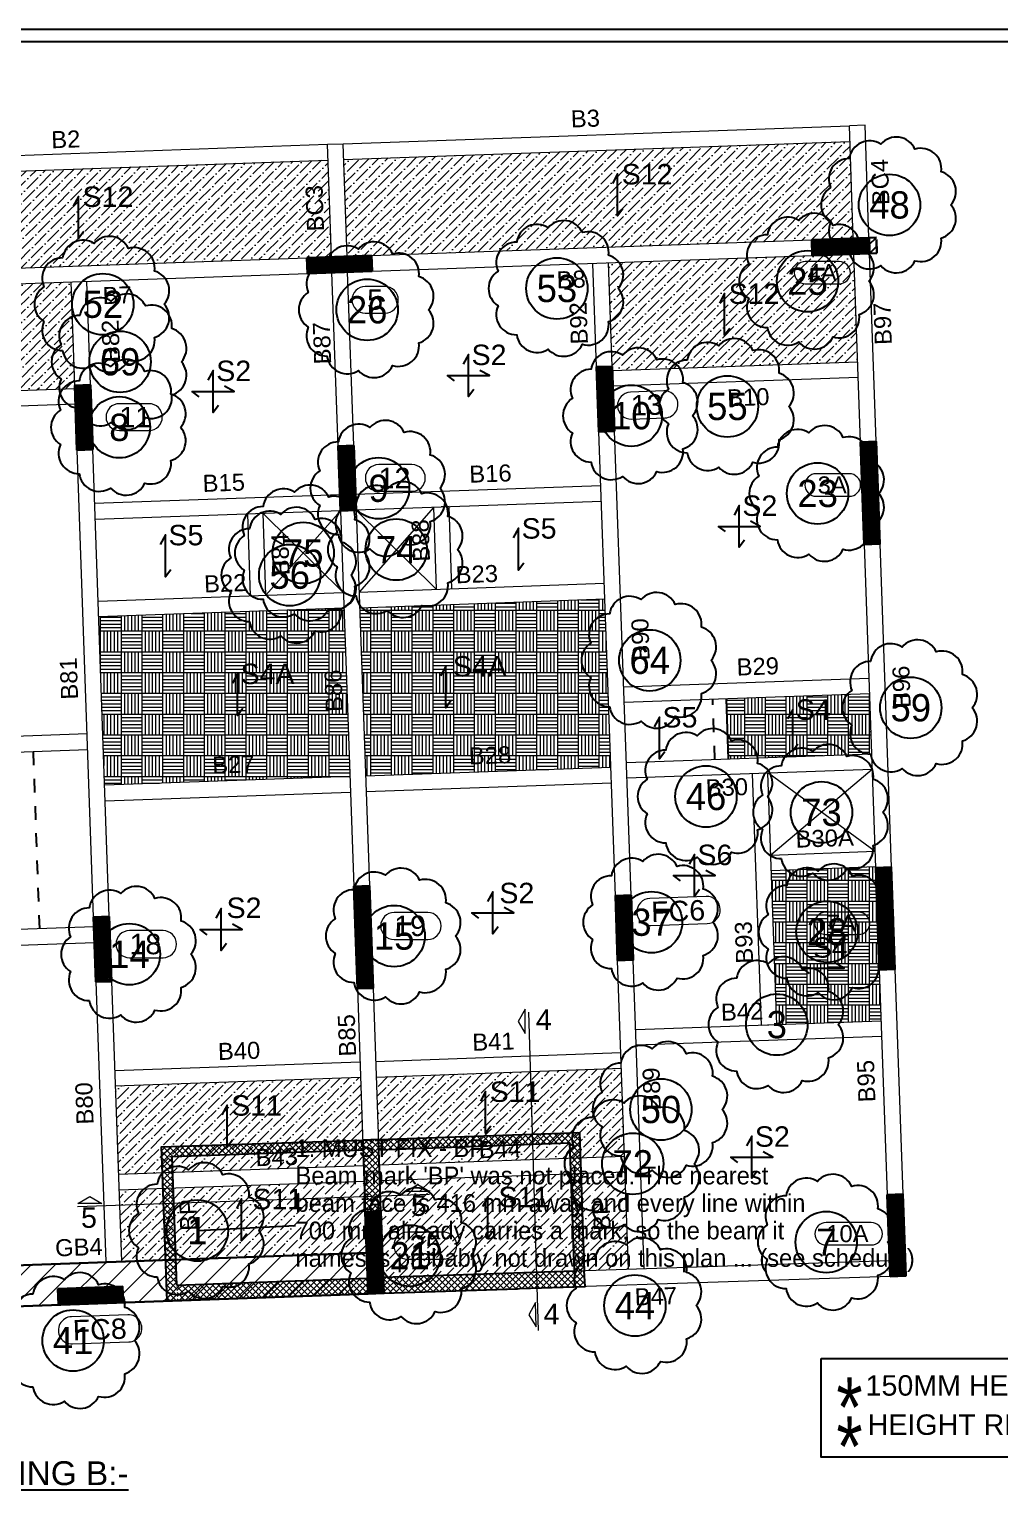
# Model space of a CAD drawing. Header units: millimetres. Extents: x 35733 to 152955, y -166738 to 54280.
# Drawn here: x 76376 to 90606, y 32048 to 53631 of the extents above; entities that cross this region are included whole.
import ezdxf
from ezdxf.enums import TextEntityAlignment as Align

# ---------------------------------------------------------------- set-up
doc = ezdxf.new("R2010")
doc.units = ezdxf.units.MM
doc.header["$LTSCALE"] = 100
doc.linetypes.add('Hidden', pattern=[4, 2, -2])
for name, color, linetype in [('00_AUDMOL COMMENT', 2, 'Continuous'), ('S-QUERY-BLOCKER', 1, 'Continuous'), ('S-QUERY-NOTE', 4, 'Continuous'), ('S-QUERY-TEXT', 7, 'Continuous'), ('S-QUERY-WARNING', 30, 'Continuous'), ('SHEET', 7, 'Continuous')]:
    doc.layers.add(name, color=color, linetype=linetype)
for name, color, linetype, lineweight in [('BEAM', 191, 'Continuous', 20), ('BEAM NO (H)', 121, 'Continuous', 20), ('BEAM NO (V)', 121, 'Continuous', 20), ('COL HATCH', 67, 'Continuous', 25), ('colno', 11, 'Continuous', 15), ('COLUMN', 84, 'Continuous', 30), ('GIRDER BEAM', 4, 'Continuous', 30), ('HATCH LIGHT_MOFA', 253, 'Continuous', 0), ('HATCH_LIGHT_MOFA', 251, 'Continuous', 0), ('LINE- 1', 7, 'Continuous', 25), ('MAIN TEXT', 6, 'Continuous', 25), ('RC PARDI HATCH', 8, 'Continuous', 13), ('sec', 2, 'Continuous', 13), ('SLAB', 1, 'Continuous', 25), ('SLAB MARK', 241, 'Continuous', 25), ('SLAB NO', 52, 'Continuous', 25), ('void', 45, 'Continuous', 18)]:
    doc.layers.add(name, color=color, linetype=linetype, lineweight=lineweight)
doc.styles.add('AIRAL', font='arial.ttf')
doc.styles.add('ARIAL', font='arial.ttf')
pattern_1 = [(45, (2326665.19, -1813850.84), (50.5139407, 185.2177825), [238.125, -47.625, 0, -47.625])]
pattern_2 = [(44.6854249, (2573225.71, 219193.704), (-10.04716808, 10.15810365), [])]
pattern_3 = [(45, (-6.185, 136.05), (-44.90128, 44.90128), []), (135, (-6.185, 136.05), (-44.90128, -44.90128), [])]

# ---------------------------------------------------------------- blocks, each defined once
blk = doc.blocks.new('222')
at = {"layer": 'COL HATCH', "lineweight": 0}
h = blk.add_hatch(dxfattribs=at)
h.set_pattern_fill('ANSI31', color=256, scale=4.5, angle=359.6854)
h.set_pattern_definition(pattern_2)
h.paths.add_polyline_path([(3278736, 374652), (3278744, 374422), (3279584, 374452), (3279576, 374682)])
h = blk.add_hatch(dxfattribs=at)
h.set_pattern_fill('ANSI31', color=256, scale=4.5, angle=359.6854)
h.set_pattern_definition(pattern_2)
h.paths.add_polyline_path([(3271331, 374387), (3272280, 374420), (3272288, 374190), (3271339, 374157)])
h = blk.add_hatch(dxfattribs=at)
h.set_pattern_fill('ANSI31', color=256, scale=4.5, angle=359.6854)
h.set_pattern_definition(pattern_2)
h.paths.add_polyline_path([(3275811, 372794), (3275844, 371845), (3275614, 371836), (3275581, 372786)])
h = blk.add_hatch(dxfattribs=at)
h.set_pattern_fill('ANSI31', color=256, scale=4.5, angle=359.6854)
h.set_pattern_definition(pattern_2)
h.paths.add_polyline_path([(3268155, 372522), (3268189, 371573), (3267959, 371565), (3267926, 372514)])
h = blk.add_hatch(dxfattribs=at)
h.set_pattern_fill('ANSI31', color=256, scale=4.5, angle=359.6854)
h.set_pattern_definition(pattern_2)
h.paths.add_polyline_path([(3279505, 370183), (3279735, 370191), (3279682, 371690), (3279452, 371682)])
h = blk.add_hatch(dxfattribs=at)
h.set_pattern_fill('ANSI31', color=256, scale=4.5, angle=359.6854)
h.set_pattern_definition(pattern_2)
h.paths.add_polyline_path([(3272019, 371633), (3272053, 370684), (3271823, 370675), (3271789, 371625)])
h = blk.add_hatch(dxfattribs=at)
h.set_pattern_fill('ANSI31', color=256, scale=4.5, angle=359.6854)
h.set_pattern_definition(pattern_2)
h.paths.add_polyline_path([(3279727, 363941), (3279957, 363949), (3279903, 365448), (3279674, 365440)])
h = blk.add_hatch(dxfattribs=at)
h.set_pattern_fill('ANSI31', color=256, scale=4.5, angle=359.6854)
h.set_pattern_definition(pattern_2)
h.paths.add_polyline_path([(3272072, 363666), (3272302, 363674), (3272248, 365173), (3272019, 365165)])
h = blk.add_hatch(dxfattribs=at)
h.set_pattern_fill('ANSI31', color=256, scale=4.5, angle=359.6854)
h.set_pattern_definition(pattern_2)
h.paths.add_polyline_path([(3268432, 364722), (3268466, 363772), (3268236, 363764), (3268202, 364714)])
h = blk.add_hatch(dxfattribs=at)
h.set_pattern_fill('ANSI31', color=256, scale=4.5, angle=359.6854)
h.set_pattern_definition(pattern_2)
h.paths.add_polyline_path([(3279886, 359443), (3280116, 359452), (3280074, 360651), (3279844, 360643)])
h = blk.add_hatch(dxfattribs=at)
h.set_pattern_fill('ANSI31', color=256, scale=4.5, angle=359.6854)
h.set_pattern_definition(pattern_2)
h.paths.add_polyline_path([(3272188, 360388), (3272418, 360396), (3272460, 359197), (3272231, 359189)])
at = {"layer": 'COLUMN'}
for p, q in [((3271331, 374387, 0), (3272280, 374420, 0)), ((3271339, 374157, 0), (3271331, 374387, 0)), ((3272280, 374420, 0), (3272288, 374190, 0)), ((3272288, 374190, 0), (3271339, 374157, 0)), ((3275581, 372786, 0), (3275811, 372794, 0)), ((3275614, 371836, 0), (3275581, 372786, 0)), ((3275811, 372794, 0), (3275844, 371845, 0)), ((3267926, 372514, 0), (3268155, 372522, 0)), ((3267959, 371565, 0), (3267926, 372514, 0)), ((3268155, 372522, 0), (3268189, 371573, 0)), ((3275844, 371845, 0), (3275614, 371836, 0)), ((3268189, 371573, 0), (3267959, 371565, 0))]:
    blk.add_line(p, q, dxfattribs=at)
for points, elevation in [([(3278736, 374652), (3278744, 374422), (3279584, 374452), (3279576, 374682)], -11196), ([(3279505, 370183), (3279735, 370191), (3279682, 371690), (3279452, 371682)], -11196), ([(3272019, 371633), (3272053, 370684), (3271823, 370675), (3271789, 371625)], 0), ([(3279727, 363941), (3279957, 363949), (3279903, 365448), (3279674, 365440)], -11196), ([(3272072, 363666), (3272302, 363674), (3272248, 365173), (3272019, 365165)], 0), ([(3268432, 364722), (3268466, 363772), (3268236, 363764), (3268202, 364714)], 0), ([(3279886, 359443), (3280116, 359452), (3280074, 360651), (3279844, 360643)], -11196), ([(3272188, 360388), (3272418, 360396), (3272460, 359197), (3272231, 359189)], 0)]:
    blk.add_lwpolyline(points, close=True, dxfattribs=dict(at, elevation=elevation))
blk = doc.blocks.new('888')
at = {"layer": 'COL HATCH'}
h = blk.add_hatch(dxfattribs=at)
h.set_pattern_fill('ANSI31', color=256, scale=120)
h.set_pattern_definition([(45, (386470.814, 98452.008), (-10.60660172, 10.60660172), [])])
h.paths.add_polyline_path([(3276086, 365037), (3276119, 364088), (3275889, 364080), (3275856, 365029)])
h = blk.add_hatch(dxfattribs=at)
h.set_pattern_fill('ANSI31', color=256, scale=120)
h.set_pattern_definition([(45, (392199.576, 88934.687), (-10.60660172, 10.60660172), [])])
h.paths.add_polyline_path([(3267678, 359261), (3268627, 359295), (3268635, 359065), (3267686, 359031)])
at = {"layer": 'COLUMN', "color": 2, "elevation": -11196}
blk.add_lwpolyline([(3276086, 365037), (3276119, 364088), (3275889, 364080), (3275856, 365029)], close=True, dxfattribs=at)
at = {"layer": 'COLUMN', "color": 2}
blk.add_lwpolyline([(3267678, 359261), (3268627, 359295), (3268635, 359065), (3267686, 359031)], close=True, dxfattribs=at)
blk.add_lwpolyline([(3267678, 359261), (3268627, 359295), (3268635, 359065), (3267686, 359031)], close=True, dxfattribs=at)
blk = doc.blocks.new('22')
at = {"layer": 'COL HATCH', "ltscale": 0.001}
h = blk.add_hatch(dxfattribs=at)
h.set_pattern_fill('ANSI31', color=99, scale=30, style=0)
h.set_pattern_definition([(45, (363660.48, 226028.7), (-67.351921, 67.351921), [])])
h.paths.add_polyline_path([(3279685, 374686), (3279576, 374682), (3279584, 374452), (3279693, 374456)])
at = {"layer": 'COLUMN', "linetype": 'Hidden', "elevation": -11196}
blk.add_lwpolyline([(3279685, 374686), (3279576, 374682), (3279584, 374452), (3279693, 374456)], close=True, dxfattribs=at)

msp = doc.modelspace()

# ---------------------------------------------------------------- hatches: boundary and pattern name
h = msp.add_hatch()
h.set_pattern_fill('ANSI31', color=256)
h.paths.add_polyline_path([(79642.8, 36924.2), (79627.8, 37345.8), (80373.5, 37372.3), (80388.5, 36950.6)], flags=9)
h = msp.add_hatch()
h.set_pattern_fill('ANSI31', color=256, style=0)
h.paths.add_polyline_path([(79642.8, 36924.2), (79627.8, 37345.8), (80373.5, 37372.3), (80388.5, 36950.6)], flags=9)
h = msp.add_hatch()
h.set_pattern_fill('ANSI31', color=256, style=0)
h.paths.add_polyline_path([(79642.8, 36924.2), (79627.8, 37345.8), (80373.5, 37372.3), (80388.5, 36950.6)], flags=9)
h = msp.add_hatch()
h.set_pattern_fill('ANSI31', color=256)
h.paths.add_polyline_path([(82915.3, 36983.9), (82900.6, 37400.3), (83645.3, 37426.8), (83660, 37010.3)], flags=9)
h = msp.add_hatch()
h.set_pattern_fill('ANSI31', color=256, style=0)
h.paths.add_polyline_path([(82915.3, 36983.9), (82900.6, 37400.3), (83645.3, 37426.8), (83660, 37010.3)], flags=9)
h = msp.add_hatch()
h.set_pattern_fill('ANSI31', color=256, style=0)
h.paths.add_polyline_path([(82915.3, 36983.9), (82900.6, 37400.3), (83645.3, 37426.8), (83660, 37010.3)], flags=9)
at = {"layer": 'GIRDER BEAM', "lineweight": 20}
h = msp.add_hatch(dxfattribs=at)
h.set_pattern_fill('ANSI31', color=150, scale=2000)
h.set_pattern_definition([(45, (-336088.97, 278148.03), (-176.7767, 176.7767), [])])
h.paths.add_polyline_path([(73899.3, 35409.5), (81324.3, 35681.4), (81345.5, 35081.7), (73920.2, 34818.2)])
at = {"layer": 'HATCH LIGHT_MOFA'}
h = msp.add_hatch(dxfattribs=at)
h.set_pattern_fill('ANSI36', color=256, scale=30)
h.set_pattern_definition(pattern_1)
h.paths.add_polyline_path([(88410.3, 51986.7), (80985.9, 51723.3), (81036.4, 50304.2), (88460.6, 50567.6)])
h = msp.add_hatch(dxfattribs=at)
h.set_pattern_fill('ANSI36', color=256, scale=30)
h.set_pattern_definition(pattern_1)
h.paths.add_polyline_path([(80754, 51715.1), (73330.7, 51451.8), (73381.2, 50032.7), (80804.5, 50296)])
h = msp.add_hatch(dxfattribs=at)
h.set_pattern_fill('ANSI36', color=256, scale=30)
h.set_pattern_definition(pattern_1)
h.paths.add_polyline_path([(84871.6, 50206.1), (88469, 50337.1), (88525, 48753.5), (84927, 48632.8)])
h = msp.add_hatch(dxfattribs=at)
h.set_pattern_fill('ANSI36', color=256, scale=30)
h.set_pattern_definition(pattern_1)
h.paths.add_polyline_path([(73389.4, 49798.4), (76986.6, 49926.4), (77041.7, 48361.4), (73445.6, 48233.8)])
h = msp.add_hatch(dxfattribs=at)
h.set_pattern_fill('ANSI36', color=256, scale=30)
h.set_pattern_definition(pattern_1)
h.paths.add_polyline_path([(81231.6, 38253.5), (77636, 38126), (77683.5, 36834.5), (81282.2, 36966.3)])
h.paths.add_polyline_path([(85060.5, 38389.9), (81462.9, 38262.1), (81508.5, 36976.2), (85106.1, 37095.7)])
h = msp.add_hatch(dxfattribs=at)
h.set_pattern_fill('ANSI36', color=256, scale=30)
h.set_pattern_definition(pattern_1)
h.paths.add_polyline_path([(77690.9, 36604.6), (81286.8, 36731.7), (81324.3, 35681.4), (77728.4, 35562.4)])
h = msp.add_hatch(dxfattribs=at)
h.set_pattern_fill('ANSI36', color=256, scale=30)
h.set_pattern_definition(pattern_1)
edge = h.paths.add_edge_path()
edge.add_line((81516.7, 36745.8), (81564, 35319.6))
edge.add_line((81564, 35319.6), (85165, 35447.6))
edge.add_line((85165, 35447.6), (85112.9, 36870))
edge.add_line((85112.9, 36870), (81516.8, 36742.3))
at = {"layer": 'HATCH_LIGHT_MOFA'}
h = msp.add_hatch(dxfattribs=at)
h.set_pattern_fill('AR-PARQ1', color=256)
h.paths.add_polyline_path([(80988.2, 45139.3), (77392.9, 45011.7), (77480.5, 42542.1), (81075.9, 42669.8)])
h = msp.add_hatch(dxfattribs=at)
h.set_pattern_fill('AR-PARQ1', color=256)
h.paths.add_polyline_path([(84816.3, 45275.5), (81221.1, 45147.9), (81308.7, 42678.4), (84904.1, 42806.1)])
h = msp.add_hatch(dxfattribs=at)
h.set_pattern_fill('AR-PARQ1', color=256)
h.paths.add_polyline_path([(88697.8, 43881.8), (86598.5, 43807.3), (86629.7, 42927.8), (88729, 43002.4)])
h = msp.add_hatch(dxfattribs=at)
h.set_pattern_fill('AR-PARQ1', color=256)
h.paths.add_polyline_path([(88787.8, 41343.4), (87258.8, 41289.1), (87338.9, 39030.6), (88867.9, 39084.8)])
at = {"layer": 'RC PARDI HATCH'}
h = msp.add_hatch(dxfattribs=at)
h.set_pattern_fill('ANSI37', color=256, scale=600)
h.paths.add_polyline_path([(79276.3, 37274), (78314, 37239.9), (78327.5, 36859.6), (78477.4, 36864.9), (78469.2, 37095.3), (81270.6, 37194.6), (81265.3, 37344.6), (79306.7, 37275.1), (79276.3, 37234.5)])
h = msp.add_hatch(dxfattribs=at)
h.set_pattern_fill('ANSI37', color=256, scale=600)
h.paths.add_polyline_path([(81265.3, 37344.6), (79306.7, 37275.1), (79276.3, 37234.5), (79276.3, 37274), (78314, 37239.9), (78327.5, 36859.6), (78477.4, 36864.9), (78469.2, 37095.3), (81270.6, 37194.6)])
h = msp.add_hatch(dxfattribs=at)
h.set_pattern_fill('ANSI37', color=256, scale=20)
h.paths.add_polyline_path([(81265.5, 37337.9), (79306.7, 37275.1), (79276.3, 37234.5), (79276.3, 37274), (78314, 37239.9), (78327.5, 36859.6), (78477.4, 36864.9), (78469.2, 37095.3), (81270.6, 37194.6)])
h = msp.add_hatch(dxfattribs=at)
h.set_pattern_fill('ANSI37', color=256, scale=20)
h.paths.add_polyline_path([(81265.5, 37337.9), (81302.8, 36281), (81532.9, 36289.1), (81495.4, 37346)])
h = msp.add_hatch(dxfattribs=at)
h.set_pattern_fill('ANSI37', color=256, scale=20)
h.paths.add_polyline_path([(83750.8, 37426), (81495.4, 37346), (81495.4, 37346), (81500.7, 37196.1), (81500.7, 37196.1), (83755.4, 37276.1)])
h = msp.add_hatch(dxfattribs=at)
h.set_pattern_fill('ANSI37', color=256, scale=20)
h.paths.add_polyline_path([(83750.8, 37426), (81495.4, 37346), (81495.4, 37346), (81500.7, 37196.1), (81500.7, 37196.1), (83755.4, 37276.1)])
h = msp.add_hatch(dxfattribs=at)
h.set_pattern_fill('ANSI37', color=256, scale=20)
h.paths.add_polyline_path([(83750.8, 37426), (81495.4, 37346), (81495.4, 37346), (81500.7, 37196.1), (81500.7, 37196.1), (83755.4, 37276.1)])
h = msp.add_hatch(dxfattribs=at)
h.set_pattern_fill('ANSI37', color=256, scale=20)
h.paths.add_polyline_path([(84456.3, 37076.8), (84443.2, 37450.6), (83750.8, 37426), (83755.4, 37276.1), (84298.5, 37295.4), (84306.4, 37071.4)])
h = msp.add_hatch(dxfattribs=at)
h.set_pattern_fill('ANSI37', color=256, scale=20)
h.paths.add_polyline_path([(84456.3, 37076.8), (84306.4, 37071.4), (84314.4, 36841.6), (84464.3, 36846.9)])
h = msp.add_hatch(dxfattribs=at)
h.set_pattern_fill('ANSI37', color=256, scale=20)
h.paths.add_polyline_path([(78477.4, 36864.9), (78327.5, 36859.6), (78335.7, 36627.4), (78485.6, 36632.7)])
h = msp.add_hatch(dxfattribs=at)
h.set_pattern_fill('ANSI37', color=256, scale=20)
h.paths.add_polyline_path([(84364.5, 35412.7), (84514.4, 35417.6), (84464.3, 36846.9), (84314.4, 36841.6), (84364.5, 35412.7)])
h = msp.add_hatch(dxfattribs=at)
h.set_pattern_fill('ANSI37', color=256, scale=20)
h.paths.add_polyline_path([(78485.6, 36632.7), (78335.7, 36627.4), (78343.6, 36405.5), (78493.5, 36410.9)])
h = msp.add_hatch(dxfattribs=at)
h.set_pattern_fill('ANSI37', color=256, scale=20)
h.paths.add_polyline_path([(78395.3, 34987.1), (78545.2, 34992.8), (78493.5, 36410.9), (78343.6, 36405.5)])
h = msp.add_hatch(dxfattribs=at)
h.set_pattern_fill('ANSI37', color=256, scale=20)
h.set_pattern_definition(pattern_3)
h.paths.add_polyline_path([(81575.2, 35089.9), (83533.8, 35156.6), (83564.4, 35197.2), (83564.3, 35157.7), (84524.9, 35194), (84525.5, 35193.9), (84525.5, 35189.7), (84514.4, 35415.9), (81564.5, 35319.6)])
h = msp.add_hatch(dxfattribs=at)
h.set_pattern_fill('ANSI37', color=256, scale=20)
h.set_pattern_definition(pattern_3)
h.paths.add_polyline_path([(81345.6, 35081.7), (79387.2, 35009.9), (79353.9, 35048.2), (79356.7, 35008.8), (78395.9, 34977.1), (78395.4, 34976.9), (78543.8, 34982.4), (78538.9, 35208.9), (81340.1, 35311.6)])

# ---------------------------------------------------------------- linework, layer by layer
at = {"color": 5}
msp.add_lwpolyline([(123434.4, 0), (123434.4, 53630.7), (47323, 53630.7), (47323, 0)], close=True, dxfattribs=at)
at = {"color": 6}
msp.add_lwpolyline([(123254.4, 180), (123254.4, 53450.8), (47503, 53450.8), (47503, 180)], close=True, dxfattribs=at)
at = {"layer": '00_AUDMOL COMMENT'}
for points, elevation in [([(78395.6, 34977), (78314, 37239.9), (81265.5, 37337.9)], -5360.4), ([(81265.5, 37337.9), (81302.8, 36281), (81532.9, 36289.1), (81495.4, 37346), (81265.5, 37337.9)], -5360.4), ([(81495.4, 37346), (84443.2, 37450.6), (84514.4, 35417.6)], -5360.4), ([(78538.4, 35208.8), (78469.2, 37095.3), (81270.6, 37194.6)], -5360.4), ([(81500.7, 37196.1), (84298.5, 37295.4), (84364.5, 35412.4)], -5360.4), ([(84366.4, 35415.1), (81564.5, 35319.6), (81575.2, 35089.9), (83533.8, 35156.6), (83564.3, 35157.7), (83564.3, 35157.7), (84525.5, 35187.9), (84514.4, 35417.6)], 5835.6), ([(78538.4, 35208.8), (81340.1, 35311.6), (81345.6, 35081.7), (79387.2, 35009.9), (79356.7, 35008.8), (79356.7, 35008.8), (78395.6, 34977), (78395.3, 34987.1)], 5835.6)]:
    msp.add_lwpolyline(points, dxfattribs=dict(at, elevation=elevation))
at = {"layer": 'BEAM'}
for p, q in [((80975.8, 51953.1, 5835.6), (88402.4, 52216.5, 5835.6)), ((88632.2, 52224.7, -5360.4), (88402.4, 52216.5, -5360.4)), ((88460.9, 50567, -5360.4), (88402.4, 52216.5, -5360.4)), ((88690.7, 50575.2, -5360.4), (88632.2, 52224.7, -5360.4)), ((73320.6, 51681.6, 5835.6), (80745.9, 51945, 5835.6)), ((80745.9, 51945, 5835.6), (80975.8, 51953.1, 5835.6)), ((80804.6, 50292.4, 5835.6), (80745.9, 51945, 5835.6)), ((81034.4, 50300.6, 5835.6), (80975.8, 51953.1, 5835.6)), ((80983.9, 51723.3, 5835.6), (88410.5, 51986.7, 5835.6)), ((73328.8, 51451.7, 5835.6), (80754.1, 51715.1, 5835.6)), ((81395.2, 50312.9, 5835.6), (87851, 50541.9, 5835.6)), ((81403.3, 50083.1, 5835.6), (87859.1, 50312.1, 5835.6)), ((88567, 47574.8, -5360.4), (88469, 50337.1, -5360.4)), ((88796.9, 47583, -5360.4), (88698.9, 50345.3, -5360.4)), ((73740, 50041.4, 5835.6), (80445.8, 50279.3, 5835.6)), ((84695.7, 48678.9, 5835.6), (84641.8, 50198, 5835.6)), ((84925.5, 48687.1, 5835.6), (84871.6, 50206.1, 5835.6)), ((73748.1, 49811.6, 5835.6), (80453.9, 50049.4, 5835.6)), ((77040.5, 48407.4, 5835.6), (76986.6, 49926.4, 5835.6)), ((77270.3, 48415.5, 5835.6), (77216.4, 49934.6, 5835.6)), ((80904.2, 47517.9, 5835.6), (80814, 50062.6, 5835.6)), ((81134.1, 47526.1, 5835.6), (81043.8, 50070.8, 5835.6)), ((77317, 40606.7, 5835.6), (77074.1, 47458, 5835.6)), ((77546.8, 40614.9, 5835.6), (77304, 47466.1, 5835.6)), ((80937.9, 46568.5, 5835.6), (81133.4, 41058, 5835.6)), ((81167.8, 46576.7, 5835.6), (81363.2, 41066.1, 5835.6)), ((88620.2, 46075.8, -5360.4), (88788.5, 41333, -5360.4)), ((88850.1, 46083.9, -5360.4), (89018.3, 41341.1, -5360.4)), ((85165.3, 35439.3, 5835.6), (85004.3, 39973, 5835.6)), ((85395.2, 35447.4, 5835.6), (85234.1, 39981.1, 5835.6)), ((88841.7, 39833.9, -5360.4), (88958.6, 36535.8, -5360.4)), ((89071.5, 39842.1, -5360.4), (89188.5, 36544, -5360.4)), ((77350.6, 39657.2, 5835.6), (77498.6, 35554.1, 5835.6)), ((77580.5, 39665.5, 5835.6), (77728.4, 35562.4, 5835.6)), ((81186.7, 39559.1, 5835.6), (81303, 36280.9, 5835.6)), ((81416.5, 39567.2, 5835.6), (81532.9, 36289.1, 5835.6)), ((81509.8, 36972.1, -5362.4), (85104.8, 37099.8, -5362.4)), ((81518, 36742.2, -5362.4), (85112.9, 36870, -5362.4)), ((88993.5, 35566.4, 5835.6), (81567.8, 35319.8, 5835.6)), ((89001.1, 35336.6, 5835.6), (81575.4, 35089.9, 5835.6))]:
    msp.add_line(p, q, dxfattribs=at)
at = {"layer": 'BEAM', "ltscale": 50}
for p, q in [((84970.6, 40922.4, -5360.4), (84729.3, 47729.5, -5360.4)), ((85200.4, 40930.5, -5360.4), (84959.2, 47737.7, -5360.4)), ((81159.4, 46810.9, -45347.1), (84757.6, 46938.7, -45347.1)), ((81167.6, 46581, -45347.1), (84765.7, 46708.9, -45347.1)), ((81210.3, 45377.3, 5835.6), (84808.2, 45505, 5835.6)), ((81218.5, 45147.4, 5835.6), (84816.3, 45275.2, 5835.6)), ((81307.7, 42678.2, 5835.6), (84903.8, 42806, 5835.6)), ((81075.9, 42669.7, 5835.6), (77480.5, 42542.3, 5835.6)), ((81315.9, 42448.4, 5835.6), (84912, 42576.2, 5835.6)), ((77488.8, 42312.5, 5835.6), (81084.1, 42439.8, 5835.6)), ((81454.7, 38492, 5835.6), (85052.3, 38619.8, 5835.6)), ((81462.9, 38262.1, 5835.6), (85060.5, 38390, 5835.6))]:
    msp.add_line(p, q, dxfattribs=at)
for points, elevation in [([(84928.7, 48625.9), (88525, 48753.5)], 5835.6), ([(73445, 48233.8), (77041.7, 48361.4), (77042.2, 48345.4)], 5835.6), ([(88532.6, 48522.5), (84936.3, 48394.9)], 5835.6), ([(77049.8, 48131.5), (73453.2, 48004)], 5835.6), ([(80929.6, 46802.2), (77332.1, 46674.3)], 5835.6), ([(82301.6, 46621.3), (82344.3, 45417.5)], 5835.6), ([(82574.2, 45425.7), (82531.5, 46629.5), (82416.6, 46625.4)], 5835.6), ([(77340.2, 46444.4), (80937.8, 46572.3)], 5835.6), ([(79573.4, 46523.8), (79616.1, 45320.7)], 5835.6), ([(79845.9, 45328.9), (79803.2, 46532)], 5835.6), ([(77382.8, 45241.5), (80980, 45368.8)], 5835.6), ([(80988.1, 45139.3), (80988.2, 45138.9), (77391, 45011.6)], 5835.6), ([(85092.2, 43983.9), (88689, 44111.6)], 5835.6), ([(88697.2, 43881.8), (85100.4, 43754.1)], 5835.6), ([(77221.8, 43294.7), (73624, 43167)], 5835.6), ([(73632.1, 42937.1), (77230, 43064.8), (77228.2, 43114.8)], 5835.6), ([(85131.5, 42874.7), (88729.3, 43002.4)], 5835.6), ([(88737.4, 42772.5), (85140.8, 42644.9)], 5835.6), ([(86978.2, 42710.1), (87109, 39022.4), (87224, 39026.5)], 5835.6), ([(87338.9, 39030.6), (87208.1, 42718.2)], 5835.6), ([(77322.4, 40463.6), (73724.3, 40335.9)], 5835.6), ([(73732.4, 40106), (77330.6, 40233.7), (77328.8, 40283.7)], 5835.6), ([(87338.9, 39030.6), (88867.9, 39084.8), (88867.9, 39084.8)], 5835.6), ([(85271.9, 38957.2), (87338.9, 39030.6)], 5835.6), ([(88876.1, 38855), (85280, 38727.3)], 5835.6), ([(77627.7, 38355.8), (81225.1, 38483)], 5835.6), ([(81233.2, 38253.1), (77636, 38126)], 5835.6), ([(77682.5, 36836.8), (81278.6, 36963.9)], -5362.4), ([(81286.8, 36731.7), (77690.9, 36604.6)], -5362.4)]:
    msp.add_lwpolyline(points, dxfattribs=dict(at, elevation=elevation))
at = {"layer": 'BEAM', "elevation": 5835.6}
for points in [[(87250.6, 41518.9), (88780, 41573.3)], [(88788.1, 41343.4), (87258.8, 41289.1), (87258.8, 41289.1)]]:
    msp.add_lwpolyline(points, dxfattribs=at)
at = {"layer": 'colno'}
for points, elevation in [([(87756.4, 50224.7, 1), (87756.4, 49899.7), (88254.6, 49899.7, 1), (88254.6, 50224.7)], 5835.6), ([(81302.6, 49859.3, 1), (81302.6, 49468.2), (81591.5, 49468.2, 1), (81591.5, 49859.3)], 11196), ([(77695.8, 48139.7, 1), (77695.8, 47748.5), (78129.4, 47748.5, 1), (78129.4, 48139.7)], 11196), ([(85192.6, 48310.2, 1), (85206.6, 47913.9), (85697.8, 47931.4, 1), (85683.8, 48327.7)], 17260.6), ([(87914.5, 47112.1, 1), (87914.5, 46781.6), (88402.6, 46781.6, 1), (88402.6, 47112.1)], 5835.6), ([(85477.9, 40882.9, 1), (85492.1, 40482.9), (86316.9, 40512.2, 1), (86302.7, 40912.1)], -16556.4), ([(88053.7, 40679.8, 1), (88053.8, 40354.8), (88539.9, 40354.8, 1), (88539.9, 40679.8)], 5835.6), ([(88063.7, 36128.2, 1), (88063.7, 35797.9), (88722.6, 35797.9, 1), (88722.6, 36128.2)], 5835.6), ([(76993.8, 34745.8, 1), (77008, 34345.9), (77832.8, 34375.1, 1), (77818.6, 34775.1)], -5360.4)]:
    msp.add_lwpolyline(points, format="xyb", close=True, dxfattribs=dict(at, elevation=elevation))
for points in [[(81499, 47245.9, 1), (81499, 46854.6), (81987.5, 46854.6, 1), (81987.5, 47245.9)], [(81726.7, 40676.4, 1), (81726.7, 40280.1), (82218.9, 40280.1, 1), (82218.9, 40676.4)], [(77844.2, 40409.3, 1), (77844.2, 40013), (78336.3, 40013, 1), (78336.3, 40409.3)], [(81920.7, 35987.2, 1), (81920.7, 35590.8), (82447.8, 35590.9, 1), (82447.8, 35987.2)]]:
    msp.add_lwpolyline(points, format="xyb", close=True, dxfattribs=at)
at = {"layer": 'GIRDER BEAM'}
for p, q in [((81324.2, 35681.3, 5835.6), (73898.9, 35417.9, 5835.6)), ((81345.5, 35081.7, 5835.6), (73920.2, 34818.2, 5835.6))]:
    msp.add_line(p, q, dxfattribs=at)
at = {"layer": 'LINE- 1'}
msp.add_lwpolyline([(87988.7, 34130.7), (94816.6, 34130.7), (94816.6, 32684.9), (87988.7, 32684.9)], close=True, dxfattribs=at)
at = {"layer": 'S-QUERY-BLOCKER'}
msp.add_lwpolyline([(79739.1, 36009.6, 0.55), (79596.3, 36496.2, 0.55), (79213, 36828.3, 0.55), (78711.1, 36900.5, 0.55), (78249.8, 36689.8, 0.55), (77975.6, 36263.2, 0.55), (77975.6, 35756.1, 0.55), (78249.8, 35329.5, 0.55), (78711.1, 35118.8, 0.55), (79213, 35191, 0.55), (79596.3, 35523, 0.55)], format="xyb", close=True, dxfattribs=at)
msp.add_lwpolyline([(78839.1, 36009.6), (80279.1, 36082.1)], dxfattribs=at)
msp.add_circle((78839.1, 36009.6), 450, dxfattribs=at)
at = {"layer": 'S-QUERY-NOTE'}
for points in [[(81291.9, 45950.4, 0.55), (81149, 46437, 0.55), (80765.7, 46769.1, 0.55), (80263.8, 46841.2, 0.55), (79802.5, 46630.6, 0.55), (79528.3, 46204, 0.55), (79528.3, 45696.8, 0.55), (79802.5, 45270.2, 0.55), (80263.8, 45059.6, 0.55), (80765.7, 45131.7, 0.55), (81149, 45463.8, 0.55)], [(82656, 45999.3, 0.55), (82513.1, 46485.9, 0.55), (82129.8, 46817.9, 0.55), (81627.9, 46890.1, 0.55), (81166.6, 46679.4, 0.55), (80892.4, 46252.8, 0.55), (80892.4, 45745.7, 0.55), (81166.6, 45319.1, 0.55), (81627.9, 45108.4, 0.55), (82129.8, 45180.6, 0.55), (82513.1, 45512.7, 0.55)], [(88894, 42145.7, 0.55), (88751.2, 42632.3, 0.55), (88367.9, 42964.4, 0.55), (87865.9, 43036.6, 0.55), (87404.6, 42825.9, 0.55), (87130.5, 42399.3, 0.55), (87130.5, 41892.2, 0.55), (87404.6, 41465.6, 0.55), (87865.9, 41254.9, 0.55), (88367.9, 41327.1, 0.55), (88751.2, 41659.2, 0.55)], [(86125.3, 36989, 0.55), (85982.5, 37475.6, 0.55), (85599.2, 37807.7, 0.55), (85097.3, 37879.9, 0.55), (84636, 37669.2, 0.55), (84361.8, 37242.6, 0.55), (84361.8, 36735.5, 0.55), (84636, 36308.8, 0.55), (85097.3, 36098.2, 0.55), (85599.2, 36170.4, 0.55), (85982.5, 36502.4, 0.55)]]:
    msp.add_lwpolyline(points, format="xyb", close=True, dxfattribs=at)
for centre in [(81756, 45999.3), (80391.9, 45950.4), (87994, 42145.7), (85225.3, 36989)]:
    msp.add_circle(centre, 450, dxfattribs=at)
at = {"layer": 'S-QUERY-WARNING'}
for points in [[(89891.6, 51055.9, 0.55), (89748.7, 51542.4, 0.55), (89365.5, 51874.5, 0.55), (88863.5, 51946.7, 0.55), (88402.2, 51736, 0.55), (88128.1, 51309.4, 0.55), (88128.1, 50802.3, 0.55), (88402.2, 50375.7, 0.55), (88863.5, 50165, 0.55), (89365.5, 50237.2, 0.55), (89748.7, 50569.3, 0.55)], [(85013.1, 49830.7, 0.55), (84870.3, 50317.3, 0.55), (84487, 50649.4, 0.55), (83985.1, 50721.6, 0.55), (83523.8, 50510.9, 0.55), (83249.6, 50084.3, 0.55), (83249.6, 49577.2, 0.55), (83523.8, 49150.6, 0.55), (83985.1, 48939.9, 0.55), (84487, 49012.1, 0.55), (84870.3, 49344.2, 0.55)], [(88689.4, 49937.2, 0.55), (88546.6, 50423.7, 0.55), (88163.3, 50755.8, 0.55), (87661.3, 50828, 0.55), (87200.1, 50617.3, 0.55), (86925.9, 50190.7, 0.55), (86925.9, 49683.6, 0.55), (87200.1, 49257, 0.55), (87661.3, 49046.3, 0.55), (88163.3, 49118.5, 0.55), (88546.6, 49450.6, 0.55)], [(78353.1, 49599.3, 0.55), (78210.2, 50085.9, 0.55), (77827, 50418, 0.55), (77325, 50490.2, 0.55), (76863.7, 50279.5, 0.55), (76589.5, 49852.9, 0.55), (76589.5, 49345.8, 0.55), (76863.7, 48919.1, 0.55), (77325, 48708.5, 0.55), (77827, 48780.7, 0.55), (78210.2, 49112.7, 0.55)], [(82230.2, 49518.3, 0.55), (82087.3, 50004.9, 0.55), (81704.1, 50337, 0.55), (81202.1, 50409.2, 0.55), (80740.8, 50198.5, 0.55), (80466.7, 49771.9, 0.55), (80466.7, 49264.8, 0.55), (80740.8, 48838.2, 0.55), (81202.1, 48627.5, 0.55), (81704.1, 48699.7, 0.55), (82087.3, 49031.8, 0.55)], [(78605.5, 48754.9, 0.55), (78462.6, 49241.5, 0.55), (78079.3, 49573.6, 0.55), (77577.4, 49645.7, 0.55), (77116.1, 49435.1, 0.55), (76841.9, 49008.5, 0.55), (76841.9, 48501.3, 0.55), (77116.1, 48074.7, 0.55), (77577.4, 47864.1, 0.55), (78079.3, 47936.2, 0.55), (78462.6, 48268.3, 0.55)], [(87514.3, 48099.8, 0.55), (87371.4, 48586.3, 0.55), (86988.1, 48918.4, 0.55), (86486.2, 48990.6, 0.55), (86024.9, 48779.9, 0.55), (85750.7, 48353.3, 0.55), (85750.7, 47846.2, 0.55), (86024.9, 47419.6, 0.55), (86486.2, 47208.9, 0.55), (86988.1, 47281.1, 0.55), (87371.4, 47613.2, 0.55)], [(78595.1, 47793.5, 0.55), (78452.3, 48280, 0.55), (78069, 48612.1, 0.55), (77567.1, 48684.3, 0.55), (77105.8, 48473.6, 0.55), (76831.6, 48047, 0.55), (76831.6, 47539.9, 0.55), (77105.8, 47113.3, 0.55), (77567.1, 46902.6, 0.55), (78069, 46974.8, 0.55), (78452.3, 47306.9, 0.55)], [(86104.2, 47964.2, 0.55), (85961.3, 48450.8, 0.55), (85578.1, 48782.9, 0.55), (85076.1, 48855, 0.55), (84614.8, 48644.4, 0.55), (84340.7, 48217.8, 0.55), (84340.7, 47710.6, 0.55), (84614.8, 47284, 0.55), (85076.1, 47073.4, 0.55), (85578.1, 47145.5, 0.55), (85961.3, 47477.6, 0.55)], [(82398.4, 46899.6, 0.55), (82255.5, 47386.2, 0.55), (81872.3, 47718.3, 0.55), (81370.3, 47790.5, 0.55), (80909, 47579.8, 0.55), (80634.9, 47153.2, 0.55), (80634.9, 46646.1, 0.55), (80909, 46219.5, 0.55), (81370.3, 46008.8, 0.55), (81872.3, 46081, 0.55), (82255.5, 46413.1, 0.55)], [(88837.4, 46823.6, 0.55), (88694.5, 47310.1, 0.55), (88311.2, 47642.2, 0.55), (87809.3, 47714.4, 0.55), (87348, 47503.7, 0.55), (87073.8, 47077.1, 0.55), (87073.8, 46570, 0.55), (87348, 46143.4, 0.55), (87809.3, 45932.7, 0.55), (88311.2, 46004.9, 0.55), (88694.5, 46337, 0.55)], [(81093.6, 45624.4, 0.55), (80950.7, 46111, 0.55), (80567.4, 46443.1, 0.55), (80065.5, 46515.3, 0.55), (79604.2, 46304.6, 0.55), (79330, 45878, 0.55), (79330, 45370.9, 0.55), (79604.2, 44944.2, 0.55), (80065.5, 44733.6, 0.55), (80567.4, 44805.7, 0.55), (80950.7, 45137.8, 0.55)], [(86374.8, 44374.9, 0.55), (86231.9, 44861.5, 0.55), (85848.6, 45193.6, 0.55), (85346.7, 45265.8, 0.55), (84885.4, 45055.1, 0.55), (84611.2, 44628.5, 0.55), (84611.2, 44121.4, 0.55), (84885.4, 43694.7, 0.55), (85346.7, 43484.1, 0.55), (85848.6, 43556.2, 0.55), (86231.9, 43888.3, 0.55)], [(90203.6, 43679.8, 0.55), (90060.8, 44166.4, 0.55), (89677.5, 44498.5, 0.55), (89175.6, 44570.6, 0.55), (88714.3, 44360, 0.55), (88440.1, 43933.3, 0.55), (88440.1, 43426.2, 0.55), (88714.3, 42999.6, 0.55), (89175.6, 42788.9, 0.55), (89677.5, 42861.1, 0.55), (90060.8, 43193.2, 0.55)], [(87199.8, 42377.4, 0.55), (87056.9, 42864, 0.55), (86673.7, 43196.1, 0.55), (86171.7, 43268.3, 0.55), (85710.4, 43057.6, 0.55), (85436.3, 42631, 0.55), (85436.3, 42123.9, 0.55), (85710.4, 41697.3, 0.55), (86171.7, 41486.6, 0.55), (86673.7, 41558.8, 0.55), (87056.9, 41890.8, 0.55)], [(86400.9, 40533.4, 0.55), (86258.1, 41019.9, 0.55), (85874.8, 41352, 0.55), (85372.9, 41424.2, 0.55), (84911.6, 41213.5, 0.55), (84637.4, 40786.9, 0.55), (84637.4, 40279.8, 0.55), (84911.6, 39853.2, 0.55), (85372.9, 39642.5, 0.55), (85874.8, 39714.7, 0.55), (86258.1, 40046.8, 0.55)], [(82626.1, 40330.2, 0.55), (82483.2, 40816.8, 0.55), (82100, 41148.9, 0.55), (81598, 41221, 0.55), (81136.7, 41010.4, 0.55), (80862.6, 40583.7, 0.55), (80862.6, 40076.6, 0.55), (81136.7, 39650, 0.55), (81598, 39439.3, 0.55), (82100, 39511.5, 0.55), (82483.2, 39843.6, 0.55)], [(88974.7, 40392.3, 0.55), (88831.8, 40878.9, 0.55), (88448.6, 41211, 0.55), (87946.6, 41283.2, 0.55), (87485.3, 41072.5, 0.55), (87211.2, 40645.9, 0.55), (87211.2, 40138.8, 0.55), (87485.3, 39712.2, 0.55), (87946.6, 39501.5, 0.55), (88448.6, 39573.7, 0.55), (88831.8, 39905.8, 0.55)], [(78743.5, 40063.1, 0.55), (78600.7, 40549.7, 0.55), (78217.4, 40881.8, 0.55), (77715.5, 40953.9, 0.55), (77254.2, 40743.3, 0.55), (76980, 40316.7, 0.55), (76980, 39809.5, 0.55), (77254.2, 39382.9, 0.55), (77715.5, 39172.3, 0.55), (78217.4, 39244.4, 0.55), (78600.7, 39576.5, 0.55)], [(88238.9, 39030.6, 0.55), (88096, 39517.1, 0.55), (87712.8, 39849.2, 0.55), (87210.8, 39921.4, 0.55), (86749.5, 39710.7, 0.55), (86475.3, 39284.1, 0.55), (86475.3, 38777, 0.55), (86749.5, 38350.4, 0.55), (87210.8, 38139.7, 0.55), (87712.8, 38211.9, 0.55), (88096, 38544, 0.55)], [(86539.1, 37785.8, 0.55), (86396.2, 38272.4, 0.55), (86013, 38604.5, 0.55), (85511, 38676.7, 0.55), (85049.7, 38466, 0.55), (84775.6, 38039.4, 0.55), (84775.6, 37532.3, 0.55), (85049.7, 37105.7, 0.55), (85511, 36895, 0.55), (86013, 36967.2, 0.55), (86396.2, 37299.2, 0.55)], [(88963.2, 35839.7, 0.55), (88820.3, 36326.2, 0.55), (88437.1, 36658.3, 0.55), (87935.1, 36730.5, 0.55), (87473.8, 36519.8, 0.55), (87199.6, 36093.2, 0.55), (87199.6, 35586.1, 0.55), (87473.8, 35159.5, 0.55), (87935.1, 34948.8, 0.55), (88437.1, 35021, 0.55), (88820.3, 35353.1, 0.55)], [(82853.4, 35641, 0.55), (82710.6, 36127.5, 0.55), (82327.3, 36459.6, 0.55), (81825.4, 36531.8, 0.55), (81364.1, 36321.1, 0.55), (81089.9, 35894.5, 0.55), (81089.9, 35387.4, 0.55), (81364.1, 34960.8, 0.55), (81825.4, 34750.1, 0.55), (82327.3, 34822.3, 0.55), (82710.6, 35154.4, 0.55)], [(86157.9, 34909.7, 0.55), (86015, 35396.3, 0.55), (85631.8, 35728.4, 0.55), (85129.8, 35800.5, 0.55), (84668.5, 35589.9, 0.55), (84394.4, 35163.3, 0.55), (84394.4, 34656.1, 0.55), (84668.5, 34229.5, 0.55), (85129.8, 34018.9, 0.55), (85631.8, 34091, 0.55), (86015, 34423.1, 0.55)], [(77916.9, 34396.3, 0.55), (77774, 34882.9, 0.55), (77390.7, 35215, 0.55), (76888.8, 35287.2, 0.55), (76427.5, 35076.5, 0.55), (76153.3, 34649.9, 0.55), (76153.3, 34142.8, 0.55), (76427.5, 33716.1, 0.55), (76888.8, 33505.5, 0.55), (77390.7, 33577.6, 0.55), (77774, 33909.7, 0.55)]]:
    msp.add_lwpolyline(points, format="xyb", close=True, dxfattribs=at)
for centre in [(88991.6, 51055.9), (87789.4, 49937.2), (84113.1, 49830.7), (77453.1, 49599.3), (81330.2, 49518.3), (77705.5, 48754.9), (85204.2, 47964.2), (86614.3, 48099.8), (77695.1, 47793.5), (81498.4, 46899.6), (87937.4, 46823.6), (80193.6, 45624.4), (85474.8, 44374.9), (89303.6, 43679.8), (86299.8, 42377.4), (85500.9, 40533.4), (88074.7, 40392.3), (81726.1, 40330.2), (77843.5, 40063.1), (87338.9, 39030.6), (85639.1, 37785.8), (88063.2, 35839.7), (81953.4, 35641), (85257.9, 34909.7), (77016.9, 34396.3)]:
    msp.add_circle(centre, 450, dxfattribs=at)
at = {"layer": 'sec', "linetype": 'Continuous'}
for points, elevation in [([(83648.9, 38901.2), (83648.9, 39256.1), (83546.5, 39078.7), (83648.9, 38901.2)], 5835.5), ([(83696.1, 39213.2), (83838.9, 34544.7)], 5835.6), ([(77080.2, 36360.7), (82245.7, 36544)], -5362.4), ([(77438.7, 36407.9), (77083.8, 36407.9), (77261.3, 36510.4), (77438.7, 36407.9)], -5362.5), ([(82251.4, 36581.5), (81896.5, 36581.5), (82074, 36683.9), (82251.4, 36581.5)], -5362.5), ([(83807.5, 34599.2), (83798.4, 34954), (83700.5, 34774), (83807.5, 34599.2)], 5835.5)]:
    msp.add_lwpolyline(points, dxfattribs=dict(at, elevation=elevation))
at = {"layer": 'SLAB', "linetype": 'Hidden'}
msp.add_line((76430, 43036.4, 5835.6), (76522.3, 40435.2, 5835.6), dxfattribs=at)
at = {"layer": 'SLAB', "linetype": 'Hidden', "elevation": 5835.6}
msp.add_lwpolyline([(86429.8, 42920.8), (86398.6, 43800.2)], dxfattribs=at)
at = {"layer": 'SLAB', "elevation": 5835.6}
msp.add_lwpolyline([(86629.7, 42927.8), (86598.5, 43807.3)], dxfattribs=at)
at = {"layer": 'SLAB MARK', "elevation": 5835.6}
for points in [[(85080.5, 50998.9), (85003.8, 50896.6), (85003.8, 51510.1), (84927, 51369.5)], [(77172.3, 50667.9), (77095.6, 50565.6), (77095.6, 51179.1), (77018.8, 51038.5)], [(86649.9, 49245.6), (86573.1, 49143.4), (86573.1, 49756.9), (86496.4, 49616.3)], [(82893.6, 48348.1), (82816.9, 48245.8), (82816.9, 48859.3), (82740.1, 48718.7)], [(79148.6, 48113.7), (79071.8, 48011.4), (79071.8, 48624.9), (78995.1, 48484.3)], [(82612.4, 48475.8), (82510.1, 48552.6), (83123.6, 48552.6), (82983, 48629.3)], [(78867.3, 48241.4), (78765.1, 48318.2), (79378.6, 48318.2), (79238, 48394.9)], [(86865.6, 46135.7), (86788.8, 46033.5), (86788.8, 46647), (86712.1, 46506.4)], [(86584.3, 46263.5), (86482.1, 46340.2), (87095.6, 46340.2), (86955, 46417)], [(78448.2, 45704), (78371.4, 45601.7), (78371.4, 46215.2), (78294.7, 46074.6)], [(83627.2, 45802.1), (83550.4, 45699.8), (83550.4, 46313.3), (83473.7, 46172.7)], [(82559.3, 43778.6), (82482.5, 43676.4), (82482.5, 44289.9), (82405.8, 44149.3)], [(79506.4, 43668.3), (79429.6, 43566), (79429.6, 44179.5), (79352.9, 44038.9)], [(87649.2, 43143.9), (87572.4, 43041.6), (87572.4, 43655.1), (87495.7, 43514.5)], [(85694.2, 43031.1), (85617.4, 42928.9), (85617.4, 43542.4), (85540.6, 43401.8)], [(86206.5, 41013), (86129.7, 40910.7), (86129.7, 41524.2), (86053, 41383.6)], [(85925.2, 41140.7), (85823, 41217.5), (86436.5, 41217.5), (86295.9, 41294.2)], [(83250.1, 40467.1), (83173.3, 40364.9), (83173.3, 40978.4), (83096.6, 40837.8)], [(79265.3, 40221.9), (79188.6, 40119.7), (79188.6, 40733.2), (79111.8, 40592.6)], [(82968.8, 40594.9), (82866.6, 40671.6), (83480.1, 40671.6), (83339.5, 40748.4)], [(78984.1, 40349.7), (78881.8, 40426.4), (79495.3, 40426.4), (79354.7, 40503.2)], [(87817.4, 39781.7), (87715.1, 39858.4), (88328.6, 39858.4), (88188, 39935.2)], [(83144.5, 37539), (83067.7, 37436.8), (83067.7, 38050.3), (82991, 37909.7)], [(79353, 37336.7), (79276.3, 37234.5), (79276.3, 37848), (79199.5, 37707.4)], [(87048.6, 36881), (86971.9, 36778.7), (86971.9, 37392.2), (86895.1, 37251.6)], [(86767.4, 37008.7), (86665.1, 37085.5), (87278.6, 37085.5), (87138, 37162.2)], [(79565.2, 35963.1), (79488.4, 35860.8), (79488.4, 36474.3), (79411.6, 36333.7)], [(83174.4, 35993.7), (83097.6, 35891.5), (83097.6, 36505), (83020.9, 36364.4)]]:
    msp.add_lwpolyline(points, dxfattribs=at)
at = {"layer": 'void'}
for p, q in [((79803.4, 46528.1, 5835.6), (80980, 45369.1, 5835.6)), ((80937.3, 46568.5, 5835.6), (79845.9, 45328.9, 5835.6)), ((81167.8, 46576.6, 5835.6), (82344.3, 45417.5, 5835.6)), ((82301.8, 46616.8, 5835.6), (81211.8, 45377.3, 5835.6)), ((88737.4, 42772.5, 5835.6), (87250.6, 41518.9, 5835.6)), ((87222.9, 42718.8, 5835.6), (88780, 41573.3, -5360.4))]:
    msp.add_line(p, q, dxfattribs=at)

# ---------------------------------------------------------------- block references
at = {"layer": 'COLUMN'}
for name in ['222', '22', '888']:
    msp.add_blockref(name, (-3190885.1, -324106.9, 5835.6), dxfattribs=at)

# ---------------------------------------------------------------- texts
at = {"layer": 'BEAM NO (H)', "style": 'ARIAL'}
for s, p in [('B3', (84530.4, 52324.1, 5835.6)), ('B2', (76909.1, 52018.8, 5835.6)), ('B8', (84322.2, 49963.2, 5835.6)), ('B7', (77662.1, 49731.8, 5835.6)), ('B10', (86920.3, 48235.7, 5835.6)), ('B15', (79226.7, 46980.9, 5835.6)), ('B16', (83137.9, 47115.8, 5835.6)), ('B23', (82938.4, 45640.3, 5835.6)), ('B22', (79248.3, 45505.8, 5835.6)), ('B29', (87059.7, 44286.4, 5835.6)), ('B27', (79368, 42847, 5835.6)), ('B28', (83132, 42981.8, 5835.6)), ('B30', (86605.9, 42513.4, 5835.6)), ('B30A', (88040.5, 41765.6, 5835.6)), ('B42', (86828.7, 39222, 5835.6)), ('B41', (83181.5, 38781.6, 5835.6)), ('B40', (79451.2, 38646.7, 5835.6)), ('B44', (83275.9, 37205.2, -5362.4)), ('B43', (80003.2, 37088.9, -5360.4)), ('GB4', (77101.8, 35766.4, 5835.6)), ('B47', (85564, 35045.6, 5835.6))]:
    msp.add_text(s, height=250, rotation=2.03149, dxfattribs=at).set_placement(p, align=Align.MIDDLE_CENTER)
at = {"layer": 'BEAM NO (V)', "style": 'ARIAL'}
for s, p in [('BC4', (88854.6, 51390.9, 17031.5)), ('BC3', (80561.4, 51006.6, 17031.5)), ('B92', (84432.5, 49320.1, 5835.6)), ('B97', (88891, 49313, -5360.4)), ('B82', (77569.5, 49061, 5835.6)), ('B87', (80667.5, 49027.6, 5835.6)), ('B88', (82116, 46132.3, 5835.6)), ('B84', (80057.6, 45930.5, 5835.6)), ('B90', (85338.8, 44681, 5835.6)), ('B81', (76954.9, 44108.6, 5835.6)), ('B96', (89167.7, 43985.9, 5835.6)), ('B86', (80837.9, 43927.7, 5835.6)), ('B93', (86856.4, 40236.1, 5835.6)), ('B85', (81033.6, 38872.6, 5835.6)), ('B95', (88649.6, 38201.4, 5835.6)), ('B89', (85503.2, 38091.9, 5835.6)), ('B80', (77182.2, 37875.1, 5835.6)), ('BP', (78706, 36238, 5835.6)), ('BP', (84770, 36238, 5835.6))]:
    msp.add_text(s, height=250, rotation=92.03256, dxfattribs=at).set_placement(p, align=Align.MIDDLE_CENTER)
at = {"layer": 'colno', "style": 'ARIAL'}
for s, height, rotation, p in [('4A', 250, 0.00059, (88003, 50062.2, 5835.6)), ('5', 300, 0.00078, (81446.7, 49668.3, 11196)), ('13', 300, 2.03121, (85431.8, 48122.4, 17260.6)), ('11', 300, 0.00078, (77928.2, 47943.5, 11196)), ('12', 300, 0.0008, (81731.5, 47049.6)), ('3A', 250, 0.00059, (88151, 46948.6, 5835.6)), ('FC6', 300, 2.03235, (85891.2, 40697.3, -16556.4)), ('19', 300, 0.0008, (81959.2, 40480.2)), ('7A', 250, 0.00059, (88288.3, 40517.3, 5835.6)), ('18', 300, 0.0008, (78076.6, 40213.1)), ('10A', 250, 0.00059, (88373.9, 35964.7, 5835.6)), ('25', 300, 0.0008, (82186.5, 35791)), ('FC8', 300, 2.03235, (77407.2, 34560.3, -5360.4))]:
    msp.add_text(s, height=height, rotation=rotation, dxfattribs=at).set_placement(p, align=Align.MIDDLE_CENTER)
at = {"layer": 'MAIN TEXT', "linetype": 'ByBlock', "style": 'AIRAL'}
for s, p in [('150MM HEIGHT INCREASED', (88641.6, 33887.5)), ('HEIGHT REVISED TO 3150MM', (88672.4, 33312.2))]:
    msp.add_text(s, height=300, dxfattribs=at).set_placement(p, align=Align.TOP_LEFT)
at = {"layer": 'MAIN TEXT', "linetype": 'Continuous', "style": 'ARIAL'}
msp.add_text('%%USCHEDULE OF FLOOR BEAMS WING B:-', height=350, dxfattribs=at).set_placement((73144.5, 32450.5), align=Align.MIDDLE)
at = {"layer": 'S-QUERY-BLOCKER'}
msp.add_text('1. MUST FIX - BP', height=260, dxfattribs=at).set_placement((80279.1, 37089.6))
msp.add_text('1', height=400, dxfattribs=at).set_placement((78839.1, 36009.6), align=Align.MIDDLE_CENTER)
at = {"layer": 'S-QUERY-NOTE'}
for s, p in [('74', (81756, 45999.3)), ('75', (80391.9, 45950.4)), ('73', (87994, 42145.7)), ('72', (85225.3, 36989))]:
    msp.add_text(s, height=400, dxfattribs=at).set_placement(p, align=Align.MIDDLE_CENTER)
at = {"layer": 'S-QUERY-TEXT'}
for s, p in [("Beam mark 'BP' was not placed. The nearest", (80279.1, 36686.6)), ('beam face is 416 mm away and every line within', (80279.1, 36283.6)), ('700 mm already carries a mark, so the beam it', (80279.1, 35880.6)), ('names is probably not drawn on this plan ... (see schedule)', (80279.1, 35477.6))]:
    msp.add_text(s, height=260, dxfattribs=at).set_placement(p)
at = {"layer": 'S-QUERY-WARNING'}
for s, p in [('48', (88991.6, 51055.9)), ('25', (87789.4, 49937.2)), ('53', (84113.1, 49830.7)), ('52', (77453.1, 49599.3)), ('26', (81330.2, 49518.3)), ('69', (77705.5, 48754.9)), ('10', (85204.2, 47964.2)), ('55', (86614.3, 48099.8)), ('8', (77695.1, 47793.5)), ('9', (81498.4, 46899.6)), ('23', (87937.4, 46823.6)), ('56', (80193.6, 45624.4)), ('64', (85474.8, 44374.9)), ('59', (89303.6, 43679.8)), ('46', (86299.8, 42377.4)), ('37', (85500.9, 40533.4)), ('28', (88074.7, 40392.3)), ('15', (81726.1, 40330.2)), ('14', (77843.5, 40063.1)), ('3', (87338.9, 39030.6)), ('50', (85639.1, 37785.8)), ('21', (81953.4, 35641)), ('7', (88063.2, 35839.7)), ('44', (85257.9, 34909.7)), ('41', (77016.9, 34396.3))]:
    msp.add_text(s, height=400, dxfattribs=at).set_placement(p, align=Align.MIDDLE_CENTER)
at = {"layer": 'sec', "linetype": 'Continuous', "style": 'ARIAL'}
for s, p in [('4', (83803.3, 38954.1, -5360.4)), ('5', (81970.6, 36224.4, -2.1)), ('5', (77132.8, 36050.1, -5362.5)), ('4', (83917.3, 34635.6, 5835.5))]:
    msp.add_text(s, height=300, dxfattribs=at).set_placement(p)
at = {"layer": 'SHEET', "color": 0, "style": 'ARIAL', "width": 0.8}
for p in [(88212.6, 33857.8), (88212.6, 33282.5)]:
    msp.add_text('*', height=883.5, dxfattribs=at).set_placement(p, align=Align.TOP_LEFT)
at = {"layer": 'SLAB NO', "style": 'ARIAL'}
for s, p in [('S12', (85436.2, 51507.1, 5835.6)), ('S12', (77528, 51176.1, 5835.6)), ('S12', (87005.5, 49753.8, 5835.6)), ('S2', (83117.6, 48856.3, 5835.6)), ('S2', (79372.5, 48621.9, 5835.6)), ('S2', (87089.5, 46644, 5835.6)), ('S5', (83851.1, 46310.3, 5835.6)), ('S5', (78672.1, 46212.2, 5835.6)), ('S4A', (79868.9, 44176.5, 5835.6)), ('S4A', (82982.4, 44286.9, 5835.6)), ('S5', (85918.1, 43539.4, 5835.6)), ('S4', (87873.1, 43652.1, 5835.6)), ('S6', (86430.4, 41521.2, 5835.6)), ('S2', (83525.2, 40961.8, 5835.6)), ('S2', (79523.8, 40744.6, 5835.6)), ('S4', (88121.4, 40162.2, 5835.6)), ('S11', (83500.1, 38047.2, 5835.6)), ('S11', (79708.7, 37844.9, 5835.6)), ('S2', (87272.6, 37389.2, 5835.6)), ('S11', (80019, 36471.3, 5835.6)), ('S11', (83628.2, 36501.9, 5835.6))]:
    msp.add_text(s, height=300, dxfattribs=at).set_placement(p, align=Align.MIDDLE_CENTER)

doc.saveas('drawing.dxf')
